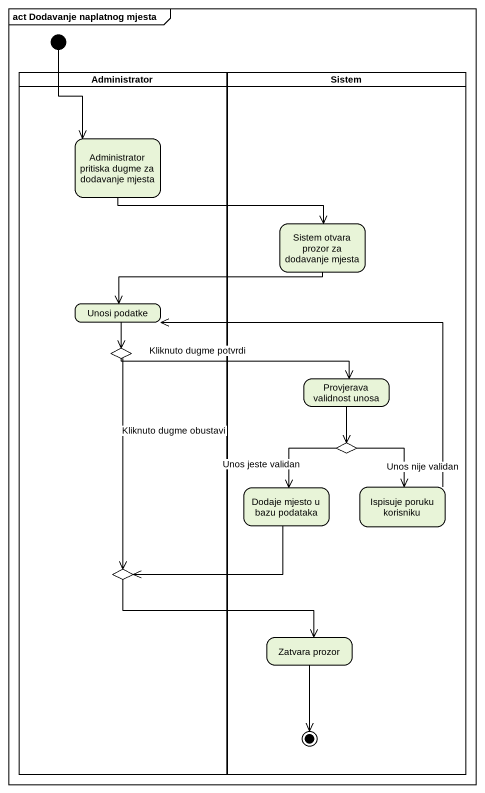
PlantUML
@startuml
mainframe act Dodavanje naplatnog mjesta
hide empty description
state initial1 <<start>>
state Administrator <<partition>> {
  state "Administrator pritiska dugme za dodavanje mjesta" as Administrator_pritiska
  state "Unosi podatke" as Unosi_podatke
  state choice1 <<choice>>
  state choice3 <<choice>>
}
state Sistem <<partition>> {
  state "Sistem otvara prozor za dodavanje mjesta" as Sistem_otvara_prozor_za
  state "Provjerava validnost unosa" as Provjerava_validnost_unosa
  state choice2 <<choice>>
  state "Dodaje mjesto u bazu podataka" as Dodaje_mjesto_u_bazu
  state "Ispisuje poruku korisniku" as Ispisuje_poruku_korisniku
  state "Zatvara prozor" as Zatvara_prozor
  Zatvara_prozor --> [*]
}
initial1 --> Administrator_pritiska
Administrator_pritiska -right-> Sistem_otvara_prozor_za
Sistem_otvara_prozor_za -left-> Unosi_podatke
Unosi_podatke --> choice1
choice1 -right-> Provjerava_validnost_unosa : Kliknuto dugme potvrdi
choice1 --> choice3 : Kliknuto dugme obustavi
Provjerava_validnost_unosa --> choice2
choice2 --> Dodaje_mjesto_u_bazu : Unos nije validan
choice2 --> Ispisuje_poruku_korisniku : Unos jeste validan
Dodaje_mjesto_u_bazu -left-> choice3
Ispisuje_poruku_korisniku -up-> Unosi_podatke
choice3 -right-> Zatvara_prozor
@enduml
